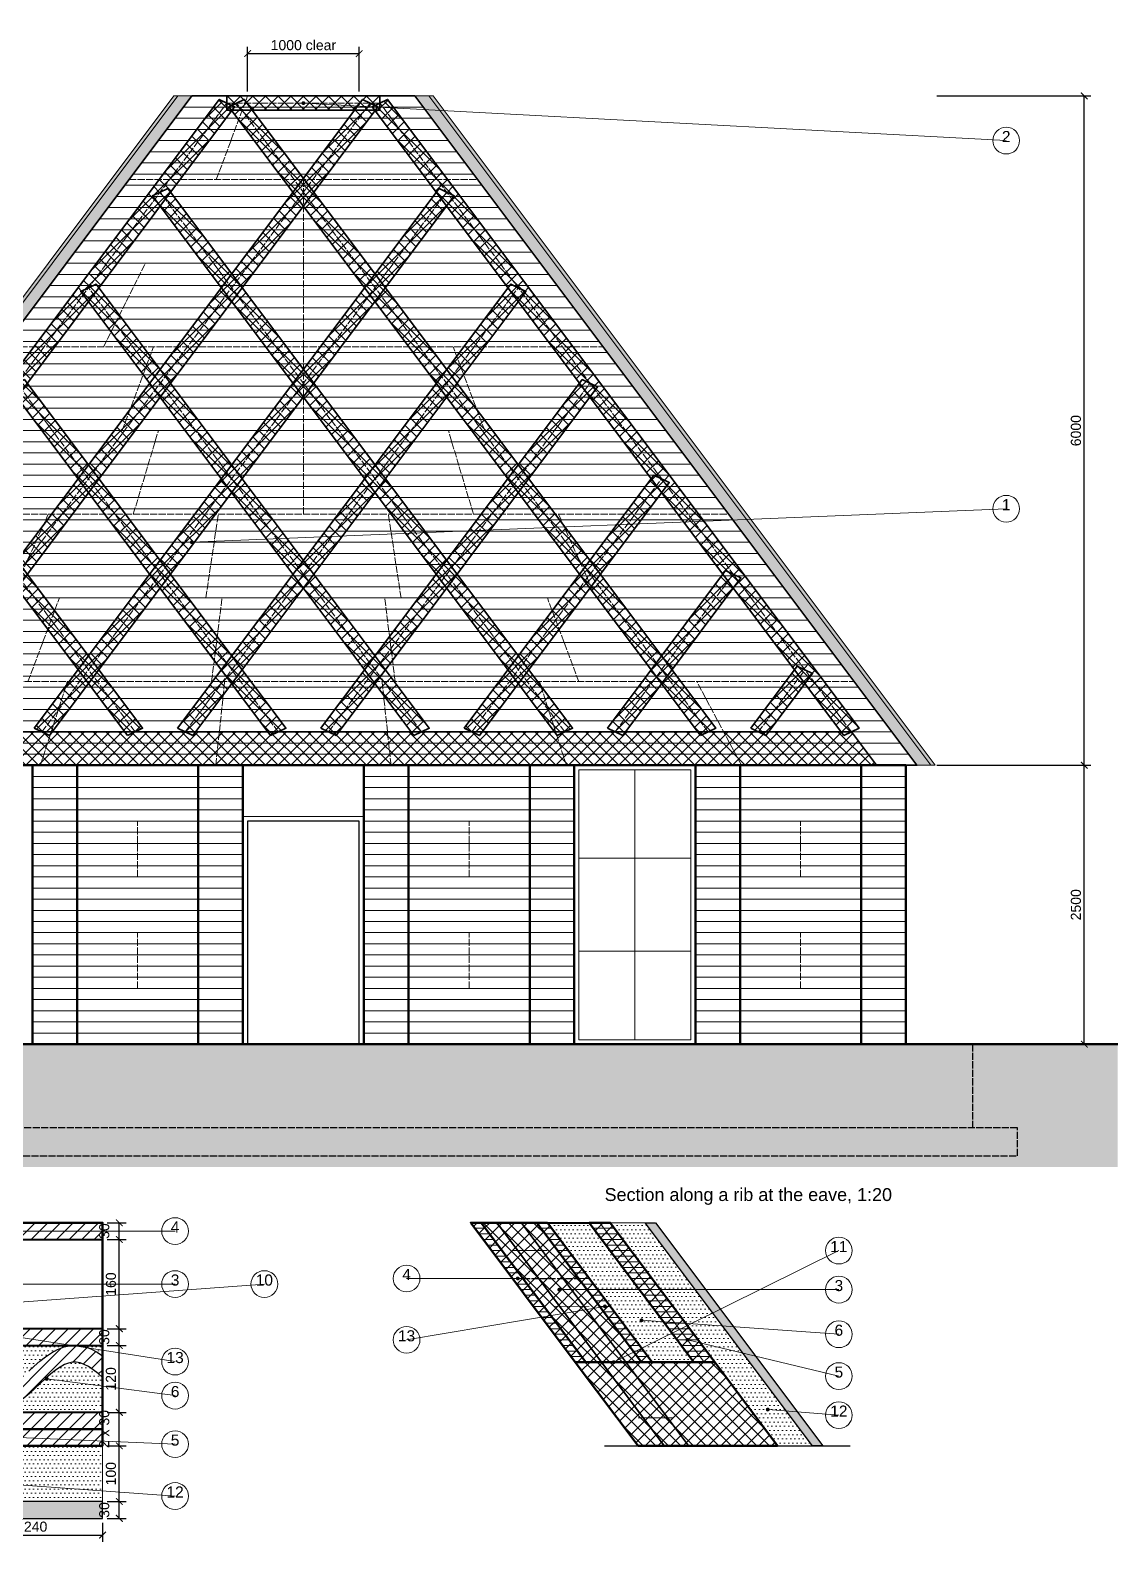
# Model space of a CAD drawing. Header units: millimetres. Extents: x -7362 to 7300, y -6960 to 6589.
# Drawn here: x -2449 to 7300, y -6960 to 6589 of the extents above; entities that cross this region are included whole.
import ezdxf
from ezdxf.enums import TextEntityAlignment as Align

# ---------------------------------------------------------------- set-up
doc = ezdxf.new("R2010")
doc.units = ezdxf.units.MM
doc.linetypes.add('DASHED', pattern=[1.524, 1.27, -0.254])
for name, color, linetype, lineweight in [('ANNOTATION', 4, 'CONTINUOUS', 18), ('BACKGROUND', 9, 'CONTINUOUS', 13), ('CLADDING', 7, 'Continuous', 9), ('DIMS', 3, 'CONTINUOUS', 18), ('HATCH-CAST', 7, 'CONTINUOUS', 9), ('HATCH-EARTH', 8, 'CONTINUOUS', 9), ('HATCH-INSULATION', 7, 'Continuous', 9), ('HATCH-PRINTED', 7, 'CONTINUOUS', 9), ('HIDDEN-AXIS', 8, 'DASHED', 18), ('LINES', 7, 'CONTINUOUS', 25), ('OUTLINE-CUT', 7, 'CONTINUOUS', 50), ('OUTLINE-FINE', 7, 'CONTINUOUS', 25), ('PRINT-LAYERS', 7, 'CONTINUOUS', 9), ('PRINTED-BEAD', 7, 'CONTINUOUS', 25), ('REBAR', 1, 'CONTINUOUS', 0), ('TEXT', 7, 'CONTINUOUS', 18)]:
    doc.layers.add(name, color=color, linetype=linetype, lineweight=lineweight)
doc.styles.get("Standard").update_dxf_attribs({"font": 'arial.ttf'})
doc.dimstyles.new('PYR-1-50', dxfattribs={"dimscale": 50, "dimtxt": 1.8, "dimasz": 1.2, "dimexe": 1.2, "dimexo": 0.8, "dimgap": 0.6, "dimtad": 1, "dimdec": 0, "dimtxsty": 'Standard', "dimblk": 'ARCHTICK', "dimcen": 2.5, "dimclrd": 3, "dimclre": 3, "dimclrt": 7, "dimazin": 3, "dimtfac": 1, "dimtmove": 0, "dimatfit": 3})

# ---------------------------------------------------------------- blocks, each defined once
blk = doc.blocks.new('_ARCHTICK')
at = {"color": 0, "linetype": 'BYBLOCK', "const_width": 0.15}
blk.add_lwpolyline([(-0.5, -0.5), (0.5, 0.5)], dxfattribs=at)

msp = doc.modelspace()

# ---------------------------------------------------------------- hatches: boundary and pattern name
at = {"layer": 'ANNOTATION', "ltscale": 50}
h = msp.add_hatch(color=7, dxfattribs=at)
h.dxf.hatch_style = 1
edge = h.paths.add_edge_path()
edge.add_arc((0, 5936), 17.5, 0, 360)
h = msp.add_hatch(color=7, dxfattribs=at)
h.dxf.hatch_style = 1
edge = h.paths.add_edge_path()
edge.add_arc((-1000, 2000), 17.5, 0, 360)
h = msp.add_hatch(color=7, dxfattribs=at)
h.dxf.hatch_style = 1
edge = h.paths.add_edge_path()
edge.add_arc((1921.9, -4600), 17.5, 0, 360)
h = msp.add_hatch(color=7, dxfattribs=at)
h.dxf.hatch_style = 1
edge = h.paths.add_edge_path()
edge.add_arc((2293.8, -4700), 17.5, 0, 360)
h = msp.add_hatch(color=7, dxfattribs=at)
h.dxf.hatch_style = 1
edge = h.paths.add_edge_path()
edge.add_arc((2703.1, -4850), 17.5, 0, 360)
h = msp.add_hatch(color=7, dxfattribs=at)
h.dxf.hatch_style = 1
edge = h.paths.add_edge_path()
edge.add_arc((3031.2, -4975), 17.5, 0, 360)
h = msp.add_hatch(color=7, dxfattribs=at)
h.dxf.hatch_style = 1
edge = h.paths.add_edge_path()
edge.add_arc((3443.8, -5150), 17.5, 0, 360)
h = msp.add_hatch(color=7, dxfattribs=at)
h.dxf.hatch_style = 1
edge = h.paths.add_edge_path()
edge.add_arc((2781.2, -5350), 17.5, 0, 360)
h = msp.add_hatch(color=7, dxfattribs=at)
h.dxf.hatch_style = 1
edge = h.paths.add_edge_path()
edge.add_arc((-2300, -5500), 17.5, 0, 360)
h = msp.add_hatch(color=7, dxfattribs=at)
h.dxf.hatch_style = 1
edge = h.paths.add_edge_path()
edge.add_arc((4162.5, -5775), 17.5, 0, 360)
at = {"layer": 'CLADDING', "ltscale": 50}
h = msp.add_hatch(color=7, dxfattribs=at)
h.dxf.hatch_style = 1
h.paths.add_polyline_path([(-5625, 0), (-5662.5, 0), (-1162.5, 6000), (-1125, 6000)])
h = msp.add_hatch(color=7, dxfattribs=at)
h.dxf.hatch_style = 1
h.paths.add_polyline_path([(5662.5, 0), (5625, 0), (1125, 6000), (1162.5, 6000)])
h = msp.add_hatch(color=7, dxfattribs=at)
h.dxf.hatch_style = 1
h.paths.add_polyline_path([(4562.5, -6100), (3062.5, -4100), (3156.2, -4100), (4656.2, -6100)])
h = msp.add_hatch(color=7, dxfattribs=at)
h.dxf.hatch_style = 1
h.paths.add_polyline_path([(-5300, -6750), (-5300, -6600), (-1800, -6600), (-1800, -6750)])
at = {"layer": 'HATCH-CAST', "ltscale": 50}
h = msp.add_hatch(dxfattribs=at)
h.set_pattern_fill('ANSI37', scale=25.197)
h.paths.add_polyline_path([(-4912.5, 300), (-4981.1, 332.9), (-754.1, 5968.9), (-685.5, 5936), (-685.5, 5872), (-644.2, 5872), (-642.2, 5869.4), (-1191.1, 5137.5), (-1215.8, 5170.4), (-1353, 5104.6), (-1284.4, 5013.1), (-1833.3, 4281.2), (-1858, 4314.2), (-1995.2, 4248.3), (-1926.6, 4156.9), (-2475.5, 3425), (-2500.2, 3457.9), (-2637.3, 3392.1), (-2568.8, 3300.6), (-3117.6, 2568.8), (-3142.3, 2601.7), (-3279.5, 2535.8), (-3210.9, 2444.4), (-3759.8, 1712.5), (-3784.5, 1745.4), (-3921.7, 1679.6), (-3853.1, 1588.1), (-4402, 856.2), (-4426.7, 889.2), (-4563.9, 823.3), (-4495.3, 731.9), (-4819.2, 300)])
h = msp.add_hatch(dxfattribs=at)
h.set_pattern_fill('ANSI37', scale=25.197)
h.paths.add_polyline_path([(-685.5, 6000), (685.5, 6000), (685.5, 5872), (-685.5, 5872)])
h = msp.add_hatch(dxfattribs=at)
h.set_pattern_fill('ANSI37', scale=25.197)
h.paths.add_polyline_path([(3784.5, 1745.4), (3759.8, 1712.5), (3210.9, 2444.4), (3279.5, 2535.8), (3142.3, 2601.7), (3117.6, 2568.8), (2568.8, 3300.6), (2637.3, 3392.1), (2500.2, 3457.9), (2475.5, 3425), (1926.6, 4156.9), (1995.2, 4248.3), (1858, 4314.2), (1833.3, 4281.2), (1284.4, 5013.1), (1353, 5104.6), (1215.8, 5170.4), (1191.1, 5137.5), (642.2, 5869.4), (644.2, 5872), (685.5, 5872), (685.5, 5936), (754.1, 5968.9), (4981.1, 332.9), (4912.5, 300), (4819.2, 300), (4495.3, 731.9), (4563.9, 823.3), (4426.7, 889.2), (4402, 856.2), (3853.1, 1588.1), (3921.7, 1679.6)])
h = msp.add_hatch(dxfattribs=at)
h.set_pattern_fill('ANSI37', scale=25.197)
h.paths.add_polyline_path([(548.9, 4281.2), (-644.2, 5872), (-457.6, 5872), (642.2, 4405.6)])
h = msp.add_hatch(dxfattribs=at)
h.set_pattern_fill('ANSI37', scale=25.197)
h.paths.add_polyline_path([(0, 5261.9), (457.6, 5872), (644.2, 5872), (93.3, 5137.5)])
h = msp.add_hatch(dxfattribs=at)
h.set_pattern_fill('ANSI37', scale=25.197)
h.paths.add_polyline_path([(-1353, 5104.6), (-1215.8, 5170.4), (642.2, 2693.1), (548.9, 2568.8)])
h = msp.add_hatch(dxfattribs=at)
h.set_pattern_fill('ANSI37', scale=25.197)
h.paths.add_polyline_path([(1353, 5104.6), (93.3, 3425), (0, 3549.4), (1215.8, 5170.4)])
h = msp.add_hatch(dxfattribs=at)
h.set_pattern_fill('ANSI37', scale=25.197)
h.paths.add_polyline_path([(-642.2, 4405.6), (-93.3, 5137.5), (0, 5013.1), (-548.9, 4281.2)])
h = msp.add_hatch(dxfattribs=at)
h.set_pattern_fill('ANSI37', scale=25.197)
h.paths.add_polyline_path([(642.2, 980.6), (548.9, 856.2), (-1995.2, 4248.3), (-1858, 4314.2)])
h = msp.add_hatch(dxfattribs=at)
h.set_pattern_fill('ANSI37', scale=25.197)
h.paths.add_polyline_path([(-1284.4, 3549.4), (-735.5, 4281.2), (-642.2, 4156.9), (-1191.1, 3425)])
h = msp.add_hatch(dxfattribs=at)
h.set_pattern_fill('ANSI37', scale=25.197)
h.paths.add_polyline_path([(0, 1836.9), (1858, 4314.2), (1995.2, 4248.3), (93.3, 1712.5)])
h = msp.add_hatch(dxfattribs=at)
h.set_pattern_fill('ANSI37', scale=25.197)
h.paths.add_polyline_path([(1284.4, 3549.4), (1191.1, 3425), (642.2, 4156.9), (735.5, 4281.2)])
h = msp.add_hatch(dxfattribs=at)
h.set_pattern_fill('ANSI37', scale=25.197)
h.paths.add_polyline_path([(-2637.3, 3392.1), (-2500.2, 3457.9), (-156.4, 332.9), (-225, 300), (-318.3, 300)])
h = msp.add_hatch(dxfattribs=at)
h.set_pattern_fill('ANSI37', scale=25.197)
h.paths.add_polyline_path([(-1926.6, 2693.1), (-1377.7, 3425), (-1284.4, 3300.6), (-1833.3, 2568.8)])
h = msp.add_hatch(dxfattribs=at)
h.set_pattern_fill('ANSI37', scale=25.197)
h.paths.add_polyline_path([(0, 3300.6), (-548.9, 2568.8), (-642.2, 2693.1), (-93.3, 3425)])
h = msp.add_hatch(dxfattribs=at)
h.set_pattern_fill('ANSI37', scale=25.197)
h.paths.add_polyline_path([(318.3, 300), (225, 300), (156.4, 332.9), (2500.2, 3457.9), (2637.3, 3392.1)])
h = msp.add_hatch(dxfattribs=at)
h.set_pattern_fill('ANSI37', scale=25.197)
h.paths.add_polyline_path([(1926.6, 2693.1), (1833.3, 2568.8), (1284.4, 3300.6), (1377.7, 3425)])
h = msp.add_hatch(dxfattribs=at)
h.set_pattern_fill('ANSI37', scale=25.197)
h.paths.add_polyline_path([(-1509.4, 300), (-1602.7, 300), (-3279.5, 2535.8), (-3142.3, 2601.7), (-1440.8, 332.9)])
h = msp.add_hatch(dxfattribs=at)
h.set_pattern_fill('ANSI37', scale=25.197)
h.paths.add_polyline_path([(1440.8, 332.9), (3142.3, 2601.7), (3279.5, 2535.8), (1602.7, 300), (1509.4, 300)])
h = msp.add_hatch(dxfattribs=at)
h.set_pattern_fill('ANSI37', scale=25.197)
h.paths.add_polyline_path([(-2568.8, 1836.9), (-2019.9, 2568.8), (-1926.6, 2444.4), (-2475.5, 1712.5)])
h = msp.add_hatch(dxfattribs=at)
h.set_pattern_fill('ANSI37', scale=25.197)
h.paths.add_polyline_path([(-642.2, 2444.4), (-1191.1, 1712.5), (-1284.4, 1836.9), (-735.5, 2568.8)])
h = msp.add_hatch(dxfattribs=at)
h.set_pattern_fill('ANSI37', scale=25.197)
h.paths.add_polyline_path([(642.2, 2444.4), (735.5, 2568.8), (1284.4, 1836.9), (1191.1, 1712.5)])
h = msp.add_hatch(dxfattribs=at)
h.set_pattern_fill('ANSI37', scale=25.197)
h.paths.add_polyline_path([(2568.8, 1836.9), (2475.5, 1712.5), (1926.6, 2444.4), (2019.9, 2568.8)])
h = msp.add_hatch(dxfattribs=at)
h.set_pattern_fill('ANSI37', scale=25.197)
h.paths.add_polyline_path([(-1284.4, 1588.1), (-1833.3, 856.2), (-1926.6, 980.6), (-1377.7, 1712.5)])
h = msp.add_hatch(dxfattribs=at)
h.set_pattern_fill('ANSI37', scale=25.197)
h.paths.add_polyline_path([(-642.2, 980.6), (-93.3, 1712.5), (0, 1588.1), (-548.9, 856.2)])
h = msp.add_hatch(dxfattribs=at)
h.set_pattern_fill('ANSI37', scale=25.197)
h.paths.add_polyline_path([(1284.4, 1588.1), (1377.7, 1712.5), (1926.6, 980.6), (1833.3, 856.2)])
h = msp.add_hatch(dxfattribs=at)
h.set_pattern_fill('ANSI37', scale=25.197)
h.paths.add_polyline_path([(3210.9, 980.6), (3117.6, 856.2), (2568.8, 1588.1), (2662, 1712.5)])
h = msp.add_hatch(dxfattribs=at)
h.set_pattern_fill('ANSI37', scale=25.197)
h.paths.add_polyline_path([(2887, 300), (2793.8, 300), (2725.2, 332.9), (3784.5, 1745.4), (3921.7, 1679.6)])
h = msp.add_hatch(dxfattribs=at)
h.set_pattern_fill('ANSI37', scale=25.197)
h.paths.add_polyline_path([(-2250.5, 300), (-2343.8, 300), (-2412.3, 332.9), (-2019.9, 856.2), (-1926.6, 731.9)])
h = msp.add_hatch(dxfattribs=at)
h.set_pattern_fill('ANSI37', scale=25.197)
h.paths.add_polyline_path([(-1128, 332.9), (-735.5, 856.2), (-642.2, 731.9), (-966.1, 300), (-1059.4, 300)])
h = msp.add_hatch(dxfattribs=at)
h.set_pattern_fill('ANSI37', scale=25.197)
h.paths.add_polyline_path([(1059.4, 300), (966.1, 300), (642.2, 731.9), (735.5, 856.2), (1128, 332.9)])
h = msp.add_hatch(dxfattribs=at)
h.set_pattern_fill('ANSI37', scale=25.197)
h.paths.add_polyline_path([(1926.6, 731.9), (2019.9, 856.2), (2412.3, 332.9), (2343.8, 300), (2250.5, 300)])
h = msp.add_hatch(dxfattribs=at)
h.set_pattern_fill('ANSI37', scale=25.197)
h.paths.add_polyline_path([(3628.1, 300), (3534.8, 300), (3210.9, 731.9), (3304.2, 856.2), (3696.7, 332.9)])
h = msp.add_hatch(dxfattribs=at)
h.set_pattern_fill('ANSI37', scale=25.197)
h.paths.add_polyline_path([(4009.5, 332.9), (4426.7, 889.2), (4563.9, 823.3), (4171.4, 300), (4078.1, 300)])
h = msp.add_hatch(dxfattribs=at)
h.set_pattern_fill('ANSI37', scale=25.197)
h.paths.add_polyline_path([(4912.5, 300), (5137.5, 0), (-5137.5, 0), (-4912.5, 300)])
h = msp.add_hatch(dxfattribs=at)
h.set_pattern_fill('ANSI37', scale=25.197)
h.paths.add_polyline_path([(1593.8, -4100), (2093.8, -4100), (3031.2, -5350), (2531.2, -5350)])
h = msp.add_hatch(dxfattribs=at)
h.set_pattern_fill('ANSI37', scale=25.197)
h.paths.add_polyline_path([(2531.2, -5350), (3031.2, -5350), (3687.5, -5350), (4250, -6100), (3000, -6100), (2437.5, -5350)])
at = {"layer": 'HATCH-EARTH', "ltscale": 50}
h = msp.add_hatch(dxfattribs=at)
h.set_pattern_fill('EARTH', scale=37.795)
h.paths.add_polyline_path([(-5000, -2500), (-3914.3, -2500), (-3514.3, -2500), (-2428.6, -2500), (-2028.6, -2500), (-942.9, -2500), (-542.9, -2500), (-500, -2500), (500, -2500), (542.9, -2500), (942.9, -2500), (2028.6, -2500), (2428.6, -2500), (3514.3, -2500), (3914.3, -2500), (5000, -2500), (5400, -2500), (7300, -2500), (7300, -3600), (-7300, -3600), (-7300, -2500), (-5400, -2500)])
at = {"layer": 'HATCH-INSULATION', "ltscale": 50}
h = msp.add_hatch(dxfattribs=at)
h.set_pattern_fill('DOTS', scale=23.622)
h.paths.add_polyline_path([(-5500, 0), (-5625, 0), (-1125, 6000), (-1000, 6000)])
h = msp.add_hatch(dxfattribs=at)
h.set_pattern_fill('DOTS', scale=23.622)
h.paths.add_polyline_path([(5625, 0), (5500, 0), (1000, 6000), (1125, 6000)])
h = msp.add_hatch(dxfattribs=at)
h.set_pattern_fill('DOTS', scale=23.622)
h.paths.add_polyline_path([(3500, -5350), (3125, -5350), (2187.5, -4100), (2562.5, -4100)])
h = msp.add_hatch(dxfattribs=at)
h.set_pattern_fill('DOTS', scale=23.622)
h.paths.add_polyline_path([(4250, -6100), (2750, -4100), (3062.5, -4100), (4562.5, -6100)])
h = msp.add_hatch(dxfattribs=at)
h.set_pattern_fill('DOTS', scale=23.622)
h.paths.add_polyline_path([(-2554.7, -5517.8), (-2599.5, -5556.1), (-2642.8, -5588.9), (-2684, -5615), (-2722.7, -5633.7), (-2758.8, -5645), (-2792.9, -5649.5), (-2826.7, -5647.7), (-2861.8, -5639.3), (-2899.4, -5623.8), (-2939.6, -5600.7), (-2982, -5570.6), (-3026.3, -5534.5), (-3071.9, -5493.7), (-3118.7, -5450), (-3166.7, -5405), (-3215.8, -5360.6), (-3266.2, -5318.4), (-3318.3, -5280.1), (-3372.6, -5247.3), (-3429.5, -5221.8), (-3488.9, -5205.4), (-3546.5, -5200), (-1800, -5200), (-1800, -5293.1), (-1849.5, -5260.4), (-1905.2, -5231.6), (-1963.6, -5211.1), (-2024.2, -5200.7), (-2085.5, -5201.6), (-2145.8, -5213.7), (-2203.8, -5235.6), (-2259.1, -5265.6), (-2312.1, -5301.7), (-2363.2, -5342.4), (-2412.8, -5386.1), (-2461.2, -5431.1), (-2508.5, -5475.5)])
h = msp.add_hatch(dxfattribs=at)
h.set_pattern_fill('DOTS', scale=23.622)
h.paths.add_polyline_path([(-2104.2, -5358.3), (-2069.5, -5351.4), (-2035.8, -5350.9), (-2001.4, -5356.8), (-1964.8, -5369.6), (-1925.5, -5389.9), (-1883.8, -5417.5), (-1840.2, -5451.6), (-1800, -5486.5), (-1800, -5800), (-2786.5, -5800), (-2726.2, -5792), (-2667.3, -5773.5), (-2611, -5746.3), (-2557.2, -5712.2), (-2505.5, -5673), (-2455.3, -5630.2), (-2406.5, -5585.5), (-2358.8, -5540.7), (-2312.2, -5497.4), (-2266.8, -5457.5), (-2222.9, -5422.5), (-2180.9, -5393.8), (-2141.2, -5372.3)])
h = msp.add_hatch(dxfattribs=at)
h.set_pattern_fill('DOTS', scale=23.622)
h.paths.add_polyline_path([(-5300, -6600), (-5300, -6100), (-1800, -6100), (-1800, -6600)])
at = {"layer": 'HATCH-PRINTED', "ltscale": 50}
h = msp.add_hatch(dxfattribs=at)
h.set_pattern_fill('ANSI31', scale=25.197)
h.paths.add_polyline_path([(-1800, -4100), (-1800, -4250), (-3000, -4250), (-3150, -4250), (-3950, -4250), (-4100, -4250), (-5300, -4250), (-5300, -4100)])
h = msp.add_hatch(dxfattribs=at)
h.set_pattern_fill('ANSI31', scale=25.197)
h.paths.add_polyline_path([(1593.8, -4100), (2531.2, -5350), (2437.5, -5350), (1500, -4100)])
h = msp.add_hatch(dxfattribs=at)
h.set_pattern_fill('ANSI31', scale=25.197)
h.paths.add_polyline_path([(2093.8, -4100), (2187.5, -4100), (3125, -5350), (3031.2, -5350)])
h = msp.add_hatch(dxfattribs=at)
h.set_pattern_fill('ANSI31', scale=25.197)
h.paths.add_polyline_path([(3500, -5350), (2562.5, -4100), (2750, -4100), (3687.5, -5350)])
h = msp.add_hatch(dxfattribs=at)
h.set_pattern_fill('ANSI31', scale=25.197)
h.paths.add_polyline_path([(-3150, -5050), (-3000, -5050), (-1800, -5050), (-1800, -5200), (-5300, -5200), (-5300, -5050), (-4100, -5050), (-3950, -5050)])
h = msp.add_hatch(dxfattribs=at)
h.set_pattern_fill('ANSI31', scale=25.197)
h.paths.add_polyline_path([(-4457.2, -5588.9), (-4416, -5615), (-4377.3, -5633.7), (-4341.2, -5645), (-4307.1, -5649.5), (-4273.3, -5647.7), (-4238.2, -5639.3), (-4200.6, -5623.8), (-4160.4, -5600.7), (-4118, -5570.6), (-4073.7, -5534.5), (-4028.1, -5493.7), (-3981.3, -5450), (-3933.3, -5405), (-3884.2, -5360.6), (-3833.8, -5318.4), (-3781.7, -5280.1), (-3727.4, -5247.3), (-3670.5, -5221.8), (-3611.1, -5205.4), (-3553.5, -5200), (-3546.5, -5200), (-3488.9, -5205.4), (-3429.5, -5221.8), (-3372.6, -5247.3), (-3318.3, -5280.1), (-3266.2, -5318.4), (-3215.8, -5360.6), (-3166.7, -5405), (-3118.7, -5450), (-3071.9, -5493.7), (-3026.3, -5534.5), (-2982, -5570.6), (-2939.6, -5600.7), (-2899.4, -5623.8), (-2861.8, -5639.3), (-2826.7, -5647.7), (-2792.9, -5649.5), (-2758.8, -5645), (-2722.7, -5633.7), (-2684, -5615), (-2642.8, -5588.9), (-2599.5, -5556.1), (-2554.7, -5517.8), (-2508.5, -5475.5), (-2461.2, -5431.1), (-2412.8, -5386.1), (-2363.2, -5342.4), (-2312.1, -5301.7), (-2259.1, -5265.6), (-2203.8, -5235.6), (-2145.8, -5213.7), (-2085.5, -5201.6), (-2024.2, -5200.7), (-1963.6, -5211.1), (-1905.2, -5231.6), (-1849.5, -5260.4), (-1800, -5293.1), (-1800, -5486.5), (-1840.2, -5451.6), (-1883.8, -5417.5), (-1925.5, -5389.9), (-1964.8, -5369.6), (-2001.4, -5356.8), (-2035.8, -5350.9), (-2069.5, -5351.4), (-2104.2, -5358.3), (-2141.2, -5372.3), (-2180.9, -5393.8), (-2222.9, -5422.5), (-2266.8, -5457.5), (-2312.2, -5497.4), (-2358.8, -5540.7), (-2406.5, -5585.5), (-2455.3, -5630.2), (-2505.5, -5673), (-2557.2, -5712.2), (-2611, -5746.3), (-2667.3, -5773.5), (-2726.2, -5792), (-2786.5, -5800), (-2788.4, -5800), (-2848.3, -5796.8), (-2908.2, -5782.5), (-2965.6, -5758.7), (-3020.4, -5727.3), (-3073, -5690), (-3123.7, -5648.5), (-3173.1, -5604.5), (-3221.3, -5559.5), (-3268.3, -5515.3), (-3314.2, -5473.8), (-3358.8, -5436.5), (-3401.7, -5405), (-3442.4, -5380.5), (-3480.5, -5363.3), (-3516.1, -5353.5), (-3550, -5350.3), (-3583.9, -5353.5), (-3619.5, -5363.3), (-3657.6, -5380.5), (-3698.3, -5405), (-3741.2, -5436.5), (-3785.8, -5473.8), (-3831.7, -5515.3), (-3878.7, -5559.5), (-3926.9, -5604.5), (-3976.3, -5648.5), (-4027, -5690), (-4079.6, -5727.3), (-4134.4, -5758.7), (-4191.8, -5782.5), (-4251.7, -5796.8), (-4311.6, -5800), (-4313.5, -5800), (-4373.8, -5792), (-4432.7, -5773.5), (-4489, -5746.3), (-4542.8, -5712.2), (-4594.5, -5673), (-4644.7, -5630.2), (-4693.5, -5585.5), (-4741.2, -5540.7), (-4787.8, -5497.4), (-4833.2, -5457.5), (-4877.1, -5422.5), (-4919.1, -5393.8), (-4958.8, -5372.3), (-4995.8, -5358.3), (-5030.5, -5351.4), (-5064.2, -5350.9), (-5098.6, -5356.8), (-5135.2, -5369.6), (-5174.5, -5389.9), (-5216.2, -5417.5), (-5259.8, -5451.6), (-5300, -5486.5), (-5300, -5293.1), (-5250.5, -5260.4), (-5194.8, -5231.6), (-5136.4, -5211.1), (-5075.8, -5200.7), (-5014.5, -5201.6), (-4954.2, -5213.7), (-4896.2, -5235.6), (-4840.9, -5265.6), (-4787.9, -5301.7), (-4736.8, -5342.4), (-4687.2, -5386.1), (-4638.8, -5431.1), (-4591.5, -5475.5), (-4545.3, -5517.8), (-4500.5, -5556.1)])
h = msp.add_hatch(dxfattribs=at)
h.set_pattern_fill('ANSI31', scale=25.197)
h.paths.add_polyline_path([(-5300, -5800), (-1800, -5800), (-1800, -5950), (-5300, -5950)])
h = msp.add_hatch(dxfattribs=at)
h.set_pattern_fill('ANSI31', scale=25.197)
h.paths.add_polyline_path([(-5300, -6100), (-5300, -5950), (-1800, -5950), (-1800, -6100)])

# ---------------------------------------------------------------- linework, layer by layer
at = {"layer": 'ANNOTATION', "lineweight": 20, "ltscale": 50}
for points in [[(6300, 5600), (0, 5936)], [(6300, 2300), (-1000, 2000)], [(-1150, -4175), (-2550, -4175)], [(4800, -4350), (2781.2, -5350)], [(925, -4600), (1921.9, -4600)], [(-1150, -4650), (-3500, -4650)], [(-350, -4650), (-3075, -4850)], [(4800, -4700), (2293.8, -4700)], [(925, -5150), (2703.1, -4850)], [(4800, -5100), (3031.2, -4975)], [(-1150, -5345), (-2550, -5125)], [(4800, -5475), (3443.8, -5150)], [(-1150, -5650), (-2300, -5500)], [(4800, -5825), (4162.5, -5775)], [(-1150, -6085), (-2550, -6025)], [(-1150, -6550), (-2550, -6450)]]:
    msp.add_lwpolyline(points, dxfattribs=at)
at = {"layer": 'ANNOTATION', "lineweight": 18, "ltscale": 50}
for centre in [(6300, 5600), (6300, 2300), (-1150, -4175), (4800, -4350), (-1150, -4650), (-350, -4650), (925, -4600), (4800, -4700), (4800, -5100), (925, -5150), (-1150, -5345), (4800, -5475), (-1150, -5650), (4800, -5825), (-1150, -6085), (-1150, -6550)]:
    msp.add_circle(centre, 120, dxfattribs=at)
at = {"layer": 'BACKGROUND', "lineweight": 20, "ltscale": 50}
msp.add_lwpolyline([(2971.4, -2460), (2971.4, -40)], dxfattribs=at)
at = {"layer": 'BACKGROUND', "lineweight": 15, "ltscale": 50}
for points in [[(2468.6, -833.3), (3474.3, -833.3)], [(2468.6, -1666.7), (3474.3, -1666.7)]]:
    msp.add_lwpolyline(points, dxfattribs=at)
at = {"layer": 'HIDDEN-AXIS', "linetype": 'DASHED', "lineweight": 9, "ltscale": 50}
for points in [[(-781.2, 5250), (-500, 6000)], [(-1562.5, 5250), (1562.5, 5250)], [(0, 4500), (0, 5250)], [(-2125, 4500), (2125, 4500)], [(-1791.7, 3750), (-1416.7, 4500)], [(0, 3750), (0, 4500)], [(-2687.5, 3750), (2687.5, 3750)], [(-1625, 3000), (-1343.8, 3750)], [(0, 3000), (0, 3750)], [(1625, 3000), (1343.8, 3750)], [(-3250, 3000), (3250, 3000)], [(-1525, 2250), (-1300, 3000)], [(0, 2250), (0, 3000)], [(1525, 2250), (1300, 3000)], [(-3812.5, 2250), (3812.5, 2250)], [(-2625, 1500), (-2287.5, 2250)], [(-875, 1500), (-762.5, 2250)], [(875, 1500), (762.5, 2250)], [(2625, 1500), (2287.5, 2250)], [(-4375, 1500), (4375, 1500)], [(-2468.8, 750), (-2187.5, 1500)], [(-822.9, 750), (-729.2, 1500)], [(822.9, 750), (729.2, 1500)], [(2468.8, 750), (2187.5, 1500)], [(-4937.5, 750), (4937.5, 750)], [(-2357.1, 0), (-2116.1, 750)], [(-785.7, 0), (-705.4, 750)], [(785.7, 0), (705.4, 750)], [(2357.1, 0), (2116.1, 750)], [(3928.6, 0), (3526.8, 750)], [(-2028.6, -500), (-942.9, -500)], [(-1485.7, -1000), (-1485.7, -500)], [(942.9, -500), (2028.6, -500)], [(1485.7, -1000), (1485.7, -500)], [(3914.3, -500), (5000, -500)], [(4457.1, -1000), (4457.1, -500)], [(-2028.6, -1000), (-942.9, -1000)], [(942.9, -1000), (2028.6, -1000)], [(3914.3, -1000), (5000, -1000)], [(-2028.6, -1500), (-942.9, -1500)], [(-1485.7, -2000), (-1485.7, -1500)], [(942.9, -1500), (2028.6, -1500)], [(1485.7, -2000), (1485.7, -1500)], [(3914.3, -1500), (5000, -1500)], [(4457.1, -2000), (4457.1, -1500)], [(-2028.6, -2000), (-942.9, -2000)], [(942.9, -2000), (2028.6, -2000)], [(3914.3, -2000), (5000, -2000)]]:
    msp.add_lwpolyline(points, dxfattribs=at)
at = {"layer": 'HIDDEN-AXIS', "linetype": 'DASHED', "lineweight": 25, "ltscale": 50}
for points in [[(6000, -3250), (6000, -2500)], [(-6400, -3500), (6400, -3500), (6400, -3250), (-6400, -3250), (-6400, -3500)]]:
    msp.add_lwpolyline(points, dxfattribs=at)
at = {"layer": 'HIDDEN-AXIS', "linetype": 'DASHED', "lineweight": 30, "ltscale": 50}
msp.add_lwpolyline([(1968.8, -4600), (2468.8, -4600)], dxfattribs=at)
at = {"layer": 'LINES', "lineweight": 50, "ltscale": 50}
msp.add_lwpolyline([(-7300, -2500), (7300, -2500)], dxfattribs=at)
at = {"layer": 'LINES', "lineweight": 15, "ltscale": 50}
msp.add_lwpolyline([(3593.8, -5350), (2656.2, -4100)], dxfattribs=at)
at = {"layer": 'LINES', "lineweight": 30, "ltscale": 50}
msp.add_lwpolyline([(2700, -6100), (4900, -6100)], dxfattribs=at)
at = {"layer": 'OUTLINE-CUT', "lineweight": 50, "ltscale": 50}
for points in [[(-5400, -2500), (5400, -2500), (5400, 0), (-5400, 0)], [(-2428.6, -2500), (-2028.6, -2500), (-2028.6, 0), (-2428.6, 0)], [(-942.9, -2500), (-542.9, -2500), (-542.9, 0), (-942.9, 0)], [(542.9, -2500), (942.9, -2500), (942.9, 0), (542.9, 0)], [(2028.6, -2500), (2428.6, -2500), (2428.6, 0), (2028.6, 0)], [(3514.3, -2500), (3914.3, -2500), (3914.3, 0), (3514.3, 0)], [(5000, -2500), (5400, -2500), (5400, 0), (5000, 0)], [(-5300, -6100), (-1800, -6100), (-1800, -4100), (-5300, -4100)], [(2437.5, -5350), (1500, -4100), (1593.8, -4100), (2531.2, -5350)], [(2531.2, -5350), (1593.8, -4100), (2093.8, -4100), (3031.2, -5350)], [(3031.2, -5350), (2093.8, -4100), (2187.5, -4100), (3125, -5350)], [(3500, -5350), (2562.5, -4100), (2750, -4100), (3687.5, -5350)], [(3000, -6100), (2437.5, -5350), (3687.5, -5350), (4250, -6100)]]:
    msp.add_lwpolyline(points, close=True, dxfattribs=at)
at = {"layer": 'OUTLINE-CUT', "lineweight": 40, "ltscale": 50}
for points in [[(-5300, -4250), (-1800, -4250), (-1800, -4100), (-5300, -4100)], [(3125, -5350), (2187.5, -4100), (2562.5, -4100), (3500, -5350)], [(-5300, -5200), (-1800, -5200), (-1800, -5050), (-5300, -5050)], [(-5300, -5950), (-1800, -5950), (-1800, -5800), (-5300, -5800)], [(-5300, -6100), (-1800, -6100), (-1800, -5950), (-5300, -5950)]]:
    msp.add_lwpolyline(points, close=True, dxfattribs=at)
at = {"layer": 'OUTLINE-FINE', "lineweight": 20, "ltscale": 50}
for points in [[(-5625, 0), (-1125, 6000), (-1162.5, 6000), (-5662.5, 0)], [(5625, 0), (1125, 6000), (1162.5, 6000), (5662.5, 0)]]:
    msp.add_lwpolyline(points, close=True, dxfattribs=at)
at = {"layer": 'OUTLINE-FINE', "lineweight": 9, "ltscale": 50}
for points in [[(-5500, 0), (-1000, 6000), (-1125, 6000), (-5625, 0)], [(5500, 0), (1000, 6000), (1125, 6000), (5625, 0)], [(4250, -6100), (2750, -4100), (3062.5, -4100), (4562.5, -6100)], [(-5300, -6600), (-1800, -6600), (-1800, -6100), (-5300, -6100)]]:
    msp.add_lwpolyline(points, close=True, dxfattribs=at)
at = {"layer": 'OUTLINE-FINE', "lineweight": 35, "ltscale": 50}
for points in [[(-5500, 0), (5500, 0), (1000, 6000), (-1000, 6000)], [(-4981.1, 332.9), (-754.1, 5968.9), (-616.9, 5903.1), (-4843.9, 267.1)], [(-3696.7, 332.9), (530.3, 5968.9), (667.5, 5903.1), (-3559.5, 267.1)], [(-685.5, 5872), (685.5, 5872), (685.5, 6000), (-685.5, 6000)], [(3559.5, 267.1), (-667.5, 5903.1), (-530.3, 5968.9), (3696.7, 332.9)], [(4843.9, 267.1), (616.9, 5903.1), (754.1, 5968.9), (4981.1, 332.9)], [(-2412.3, 332.9), (1215.8, 5170.4), (1353, 5104.6), (-2275.2, 267.1)], [(2275.2, 267.1), (-1353, 5104.6), (-1215.8, 5170.4), (2412.3, 332.9)], [(990.8, 267.1), (-1995.2, 4248.3), (-1858, 4314.2), (1128, 332.9)], [(-1128, 332.9), (1858, 4314.2), (1995.2, 4248.3), (-990.8, 267.1)], [(-293.6, 267.1), (-2637.3, 3392.1), (-2500.2, 3457.9), (-156.4, 332.9)], [(156.4, 332.9), (2500.2, 3457.9), (2637.3, 3392.1), (293.6, 267.1)], [(-1578, 267.1), (-3279.5, 2535.8), (-3142.3, 2601.7), (-1440.8, 332.9)], [(1440.8, 332.9), (3142.3, 2601.7), (3279.5, 2535.8), (1578, 267.1)], [(2725.2, 332.9), (3784.5, 1745.4), (3921.7, 1679.6), (2862.3, 267.1)], [(4009.5, 332.9), (4426.7, 889.2), (4563.9, 823.3), (4146.7, 267.1)], [(-5137.5, 0), (5137.5, 0), (4912.5, 300), (-4912.5, 300)], [(-3514.3, -2500), (-2428.6, -2500), (-2428.6, 0), (-3514.3, 0)], [(2428.6, -2500), (3514.3, -2500), (3514.3, 0), (2428.6, 0)]]:
    msp.add_lwpolyline(points, close=True, dxfattribs=at)
at = {"layer": 'OUTLINE-FINE', "lineweight": 15, "ltscale": 50}
for points in [[(2468.6, -2460), (3474.3, -2460), (3474.3, -40), (2468.6, -40)], [(-540, -2500), (540, -2500), (540, -460), (-540, -460)]]:
    msp.add_lwpolyline(points, close=True, dxfattribs=at)
at = {"layer": 'OUTLINE-FINE', "lineweight": 30, "ltscale": 50}
for points in [[(-500, -2500), (500, -2500), (500, -500), (-500, -500)], [(4562.5, -6100), (3062.5, -4100), (3156.2, -4100), (4656.2, -6100)], [(-5300, -6750), (-1800, -6750), (-1800, -6600), (-5300, -6600)]]:
    msp.add_lwpolyline(points, close=True, dxfattribs=at)
at = {"layer": 'PRINT-LAYERS', "lineweight": 5, "ltscale": 50}
for points in [[(-1075, 5900), (1075, 5900)], [(-1225, 5700), (1225, 5700)], [(-1150, 5800), (1150, 5800)], [(-1300, 5600), (1300, 5600)], [(-1375, 5500), (1375, 5500)], [(-1525, 5300), (1525, 5300)], [(-1450, 5400), (1450, 5400)], [(-1600, 5200), (1600, 5200)], [(-1675, 5100), (1675, 5100)], [(-1825, 4900), (1825, 4900)], [(-1750, 5000), (1750, 5000)], [(-1900, 4800), (1900, 4800)], [(-1975, 4700), (1975, 4700)], [(-2125, 4500), (2125, 4500)], [(-2050, 4600), (2050, 4600)], [(-2200, 4400), (2200, 4400)], [(-2275, 4300), (2275, 4300)], [(-2425, 4100), (2425, 4100)], [(-2350, 4200), (2350, 4200)], [(-2500, 4000), (2500, 4000)], [(-2650, 3800), (2650, 3800)], [(-2575, 3900), (2575, 3900)], [(-2725, 3700), (2725, 3700)], [(-2800, 3600), (2800, 3600)], [(-2950, 3400), (2950, 3400)], [(-2875, 3500), (2875, 3500)], [(-3025, 3300), (3025, 3300)], [(-3100, 3200), (3100, 3200)], [(-3250, 3000), (3250, 3000)], [(-3175, 3100), (3175, 3100)], [(-3325, 2900), (3325, 2900)], [(-3400, 2800), (3400, 2800)], [(-3550, 2600), (3550, 2600)], [(-3475, 2700), (3475, 2700)], [(-3625, 2500), (3625, 2500)], [(-3700, 2400), (3700, 2400)], [(-3850, 2200), (3850, 2200)], [(-3775, 2300), (3775, 2300)], [(-3925, 2100), (3925, 2100)], [(-4075, 1900), (4075, 1900)], [(-4000, 2000), (4000, 2000)], [(-4150, 1800), (4150, 1800)], [(-4225, 1700), (4225, 1700)], [(-4375, 1500), (4375, 1500)], [(-4300, 1600), (4300, 1600)], [(-4450, 1400), (4450, 1400)], [(-4525, 1300), (4525, 1300)], [(-4675, 1100), (4675, 1100)], [(-4600, 1200), (4600, 1200)], [(-4750, 1000), (4750, 1000)], [(-4825, 900), (4825, 900)], [(-4975, 700), (4975, 700)], [(-4900, 800), (4900, 800)], [(-5050, 600), (5050, 600)], [(-5125, 500), (5125, 500)], [(-5275, 300), (5275, 300)], [(-5200, 400), (5200, 400)], [(-5350, 200), (5350, 200)], [(-5425, 100), (5425, 100)], [(-2428.6, -100), (-2028.6, -100)], [(-2028.6, -100), (-942.9, -100)], [(-942.9, -100), (-542.9, -100)], [(542.9, -100), (942.9, -100)], [(942.9, -100), (2028.6, -100)], [(2028.6, -100), (2428.6, -100)], [(3514.3, -100), (3914.3, -100)], [(3914.3, -100), (5000, -100)], [(5000, -100), (5400, -100)], [(-2428.6, -200), (-2028.6, -200)], [(-2028.6, -200), (-942.9, -200)], [(-942.9, -200), (-542.9, -200)], [(542.9, -200), (942.9, -200)], [(942.9, -200), (2028.6, -200)], [(2028.6, -200), (2428.6, -200)], [(3514.3, -200), (3914.3, -200)], [(3914.3, -200), (5000, -200)], [(5000, -200), (5400, -200)], [(-2428.6, -300), (-2028.6, -300)], [(-2428.6, -400), (-2028.6, -400)], [(-2028.6, -300), (-942.9, -300)], [(-2028.6, -400), (-942.9, -400)], [(-942.9, -300), (-542.9, -300)], [(-942.9, -400), (-542.9, -400)], [(542.9, -300), (942.9, -300)], [(542.9, -400), (942.9, -400)], [(942.9, -300), (2028.6, -300)], [(942.9, -400), (2028.6, -400)], [(2028.6, -300), (2428.6, -300)], [(2028.6, -400), (2428.6, -400)], [(3514.3, -300), (3914.3, -300)], [(3514.3, -400), (3914.3, -400)], [(3914.3, -300), (5000, -300)], [(3914.3, -400), (5000, -400)], [(5000, -300), (5400, -300)], [(5000, -400), (5400, -400)], [(-2428.6, -500), (-2028.6, -500)], [(-2028.6, -500), (-942.9, -500)], [(-942.9, -500), (-542.9, -500)], [(542.9, -500), (942.9, -500)], [(942.9, -500), (2028.6, -500)], [(2028.6, -500), (2428.6, -500)], [(3514.3, -500), (3914.3, -500)], [(3914.3, -500), (5000, -500)], [(5000, -500), (5400, -500)], [(-2428.6, -600), (-2028.6, -600)], [(-2028.6, -600), (-942.9, -600)], [(-942.9, -600), (-542.9, -600)], [(542.9, -600), (942.9, -600)], [(942.9, -600), (2028.6, -600)], [(2028.6, -600), (2428.6, -600)], [(3514.3, -600), (3914.3, -600)], [(3914.3, -600), (5000, -600)], [(5000, -600), (5400, -600)], [(-2428.6, -700), (-2028.6, -700)], [(-2428.6, -800), (-2028.6, -800)], [(-2028.6, -700), (-942.9, -700)], [(-2028.6, -800), (-942.9, -800)], [(-942.9, -700), (-542.9, -700)], [(-942.9, -800), (-542.9, -800)], [(542.9, -700), (942.9, -700)], [(542.9, -800), (942.9, -800)], [(942.9, -700), (2028.6, -700)], [(942.9, -800), (2028.6, -800)], [(2028.6, -700), (2428.6, -700)], [(2028.6, -800), (2428.6, -800)], [(3514.3, -700), (3914.3, -700)], [(3514.3, -800), (3914.3, -800)], [(3914.3, -700), (5000, -700)], [(3914.3, -800), (5000, -800)], [(5000, -700), (5400, -700)], [(5000, -800), (5400, -800)], [(-2428.6, -900), (-2028.6, -900)], [(-2028.6, -900), (-942.9, -900)], [(-942.9, -900), (-542.9, -900)], [(542.9, -900), (942.9, -900)], [(942.9, -900), (2028.6, -900)], [(2028.6, -900), (2428.6, -900)], [(3514.3, -900), (3914.3, -900)], [(3914.3, -900), (5000, -900)], [(5000, -900), (5400, -900)], [(-2428.6, -1000), (-2028.6, -1000)], [(-2028.6, -1000), (-942.9, -1000)], [(-942.9, -1000), (-542.9, -1000)], [(542.9, -1000), (942.9, -1000)], [(942.9, -1000), (2028.6, -1000)], [(2028.6, -1000), (2428.6, -1000)], [(3514.3, -1000), (3914.3, -1000)], [(3914.3, -1000), (5000, -1000)], [(5000, -1000), (5400, -1000)], [(-2428.6, -1100), (-2028.6, -1100)], [(-2428.6, -1200), (-2028.6, -1200)], [(-2028.6, -1100), (-942.9, -1100)], [(-2028.6, -1200), (-942.9, -1200)], [(-942.9, -1100), (-542.9, -1100)], [(-942.9, -1200), (-542.9, -1200)], [(542.9, -1100), (942.9, -1100)], [(542.9, -1200), (942.9, -1200)], [(942.9, -1100), (2028.6, -1100)], [(942.9, -1200), (2028.6, -1200)], [(2028.6, -1100), (2428.6, -1100)], [(2028.6, -1200), (2428.6, -1200)], [(3514.3, -1100), (3914.3, -1100)], [(3514.3, -1200), (3914.3, -1200)], [(3914.3, -1100), (5000, -1100)], [(3914.3, -1200), (5000, -1200)], [(5000, -1100), (5400, -1100)], [(5000, -1200), (5400, -1200)], [(-2428.6, -1300), (-2028.6, -1300)], [(-2028.6, -1300), (-942.9, -1300)], [(-942.9, -1300), (-542.9, -1300)], [(542.9, -1300), (942.9, -1300)], [(942.9, -1300), (2028.6, -1300)], [(2028.6, -1300), (2428.6, -1300)], [(3514.3, -1300), (3914.3, -1300)], [(3914.3, -1300), (5000, -1300)], [(5000, -1300), (5400, -1300)], [(-2428.6, -1400), (-2028.6, -1400)], [(-2028.6, -1400), (-942.9, -1400)], [(-942.9, -1400), (-542.9, -1400)], [(542.9, -1400), (942.9, -1400)], [(942.9, -1400), (2028.6, -1400)], [(2028.6, -1400), (2428.6, -1400)], [(3514.3, -1400), (3914.3, -1400)], [(3914.3, -1400), (5000, -1400)], [(5000, -1400), (5400, -1400)], [(-2428.6, -1500), (-2028.6, -1500)], [(-2428.6, -1600), (-2028.6, -1600)], [(-2028.6, -1500), (-942.9, -1500)], [(-2028.6, -1600), (-942.9, -1600)], [(-942.9, -1500), (-542.9, -1500)], [(-942.9, -1600), (-542.9, -1600)], [(542.9, -1500), (942.9, -1500)], [(542.9, -1600), (942.9, -1600)], [(942.9, -1500), (2028.6, -1500)], [(942.9, -1600), (2028.6, -1600)], [(2028.6, -1500), (2428.6, -1500)], [(2028.6, -1600), (2428.6, -1600)], [(3514.3, -1500), (3914.3, -1500)], [(3514.3, -1600), (3914.3, -1600)], [(3914.3, -1500), (5000, -1500)], [(3914.3, -1600), (5000, -1600)], [(5000, -1500), (5400, -1500)], [(5000, -1600), (5400, -1600)], [(-2428.6, -1700), (-2028.6, -1700)], [(-2028.6, -1700), (-942.9, -1700)], [(-942.9, -1700), (-542.9, -1700)], [(542.9, -1700), (942.9, -1700)], [(942.9, -1700), (2028.6, -1700)], [(2028.6, -1700), (2428.6, -1700)], [(3514.3, -1700), (3914.3, -1700)], [(3914.3, -1700), (5000, -1700)], [(5000, -1700), (5400, -1700)], [(-2428.6, -1800), (-2028.6, -1800)], [(-2028.6, -1800), (-942.9, -1800)], [(-942.9, -1800), (-542.9, -1800)], [(542.9, -1800), (942.9, -1800)], [(942.9, -1800), (2028.6, -1800)], [(2028.6, -1800), (2428.6, -1800)], [(3514.3, -1800), (3914.3, -1800)], [(3914.3, -1800), (5000, -1800)], [(5000, -1800), (5400, -1800)], [(-2428.6, -1900), (-2028.6, -1900)], [(-2428.6, -2000), (-2028.6, -2000)], [(-2028.6, -1900), (-942.9, -1900)], [(-2028.6, -2000), (-942.9, -2000)], [(-942.9, -1900), (-542.9, -1900)], [(-942.9, -2000), (-542.9, -2000)], [(542.9, -1900), (942.9, -1900)], [(542.9, -2000), (942.9, -2000)], [(942.9, -1900), (2028.6, -1900)], [(942.9, -2000), (2028.6, -2000)], [(2028.6, -1900), (2428.6, -1900)], [(2028.6, -2000), (2428.6, -2000)], [(3514.3, -1900), (3914.3, -1900)], [(3514.3, -2000), (3914.3, -2000)], [(3914.3, -1900), (5000, -1900)], [(3914.3, -2000), (5000, -2000)], [(5000, -1900), (5400, -1900)], [(5000, -2000), (5400, -2000)], [(-2428.6, -2100), (-2028.6, -2100)], [(-2028.6, -2100), (-942.9, -2100)], [(-942.9, -2100), (-542.9, -2100)], [(542.9, -2100), (942.9, -2100)], [(942.9, -2100), (2028.6, -2100)], [(2028.6, -2100), (2428.6, -2100)], [(3514.3, -2100), (3914.3, -2100)], [(3914.3, -2100), (5000, -2100)], [(5000, -2100), (5400, -2100)], [(-2428.6, -2200), (-2028.6, -2200)], [(-2428.6, -2300), (-2028.6, -2300)], [(-2028.6, -2200), (-942.9, -2200)], [(-2028.6, -2300), (-942.9, -2300)], [(-942.9, -2200), (-542.9, -2200)], [(-942.9, -2300), (-542.9, -2300)], [(542.9, -2200), (942.9, -2200)], [(542.9, -2300), (942.9, -2300)], [(942.9, -2200), (2028.6, -2200)], [(942.9, -2300), (2028.6, -2300)], [(2028.6, -2200), (2428.6, -2200)], [(2028.6, -2300), (2428.6, -2300)], [(3514.3, -2200), (3914.3, -2200)], [(3514.3, -2300), (3914.3, -2300)], [(3914.3, -2200), (5000, -2200)], [(3914.3, -2300), (5000, -2300)], [(5000, -2200), (5400, -2200)], [(5000, -2300), (5400, -2300)], [(-2428.6, -2400), (-2028.6, -2400)], [(-2028.6, -2400), (-942.9, -2400)], [(-942.9, -2400), (-542.9, -2400)], [(542.9, -2400), (942.9, -2400)], [(942.9, -2400), (2028.6, -2400)], [(2028.6, -2400), (2428.6, -2400)], [(3514.3, -2400), (3914.3, -2400)], [(3914.3, -2400), (5000, -2400)], [(5000, -2400), (5400, -2400)], [(1537.5, -4150), (1631.2, -4150)], [(1575, -4200), (1668.8, -4200)], [(2131.2, -4150), (2225, -4150)], [(2168.8, -4200), (2262.5, -4200)], [(2600, -4150), (2787.5, -4150)], [(2637.5, -4200), (2825, -4200)], [(1612.5, -4250), (1706.2, -4250)], [(1650, -4300), (1743.8, -4300)], [(2206.2, -4250), (2300, -4250)], [(2243.8, -4300), (2337.5, -4300)], [(2675, -4250), (2862.5, -4250)], [(2712.5, -4300), (2900, -4300)], [(1687.5, -4350), (1781.2, -4350)], [(1725, -4400), (1818.8, -4400)], [(1762.5, -4450), (1856.2, -4450)], [(2281.2, -4350), (2375, -4350)], [(2318.8, -4400), (2412.5, -4400)], [(2356.2, -4450), (2450, -4450)], [(2750, -4350), (2937.5, -4350)], [(2787.5, -4400), (2975, -4400)], [(2825, -4450), (3012.5, -4450)], [(1800, -4500), (1893.8, -4500)], [(1837.5, -4550), (1931.2, -4550)], [(1875, -4600), (1968.8, -4600)], [(2393.8, -4500), (2487.5, -4500)], [(2431.2, -4550), (2525, -4550)], [(2468.8, -4600), (2562.5, -4600)], [(2862.5, -4500), (3050, -4500)], [(2900, -4550), (3087.5, -4550)], [(2937.5, -4600), (3125, -4600)], [(1912.5, -4650), (2006.2, -4650)], [(1950, -4700), (2043.8, -4700)], [(2506.2, -4650), (2600, -4650)], [(2543.8, -4700), (2637.5, -4700)], [(2975, -4650), (3162.5, -4650)], [(3012.5, -4700), (3200, -4700)], [(1987.5, -4750), (2081.2, -4750)], [(2025, -4800), (2118.8, -4800)], [(2062.5, -4850), (2156.2, -4850)], [(2581.2, -4750), (2675, -4750)], [(2618.8, -4800), (2712.5, -4800)], [(2656.2, -4850), (2750, -4850)], [(3050, -4750), (3237.5, -4750)], [(3087.5, -4800), (3275, -4800)], [(3125, -4850), (3312.5, -4850)], [(2100, -4900), (2193.8, -4900)], [(2137.5, -4950), (2231.2, -4950)], [(2175, -5000), (2268.8, -5000)], [(2693.8, -4900), (2787.5, -4900)], [(2731.2, -4950), (2825, -4950)], [(2768.8, -5000), (2862.5, -5000)], [(3162.5, -4900), (3350, -4900)], [(3200, -4950), (3387.5, -4950)], [(3237.5, -5000), (3425, -5000)], [(2212.5, -5050), (2306.2, -5050)], [(2250, -5100), (2343.8, -5100)], [(2806.2, -5050), (2900, -5050)], [(2843.8, -5100), (2937.5, -5100)], [(3275, -5050), (3462.5, -5050)], [(3312.5, -5100), (3500, -5100)], [(2287.5, -5150), (2381.2, -5150)], [(2325, -5200), (2418.8, -5200)], [(2362.5, -5250), (2456.2, -5250)], [(2881.2, -5150), (2975, -5150)], [(2918.8, -5200), (3012.5, -5200)], [(2956.2, -5250), (3050, -5250)], [(3350, -5150), (3537.5, -5150)], [(3387.5, -5200), (3575, -5200)], [(3425, -5250), (3612.5, -5250)], [(2400, -5300), (2493.8, -5300)], [(2993.8, -5300), (3087.5, -5300)], [(3462.5, -5300), (3650, -5300)]]:
    msp.add_lwpolyline(points, dxfattribs=at)
at = {"layer": 'PRINTED-BEAD', "lineweight": 25, "ltscale": 50}
for points in [[(-2461.2, -5431.1), (-2412.8, -5386.1), (-2363.2, -5342.4), (-2312.1, -5301.7), (-2259.1, -5265.6), (-2203.8, -5235.6), (-2145.8, -5213.7), (-2085.5, -5201.6), (-2024.2, -5200.7), (-1963.6, -5211.1), (-1905.2, -5231.6), (-1849.5, -5260.4), (-1800, -5293.1)], [(-1800, -5486.5), (-1840.2, -5451.6), (-1883.8, -5417.5), (-1925.5, -5389.9), (-1964.8, -5369.6), (-2001.4, -5356.8), (-2035.8, -5350.9), (-2069.5, -5351.4), (-2104.2, -5358.3), (-2141.2, -5372.3), (-2180.9, -5393.8), (-2222.9, -5422.5), (-2266.8, -5457.5), (-2312.2, -5497.4), (-2358.8, -5540.7), (-2406.5, -5585.5), (-2455.3, -5630.2), (-2505.5, -5673), (-2557.2, -5712.2), (-2611, -5746.3), (-2667.3, -5773.5), (-2726.2, -5792), (-2786.5, -5800)], [(-1800, -5293.1), (-1800, -5486.5)]]:
    msp.add_lwpolyline(points, dxfattribs=at)
at = {"layer": 'REBAR', "linetype": 'DASHED', "lineweight": 15, "ltscale": 50}
for points in [[(-4912.5, 300), (-685.5, 5936)], [(-3628.1, 300), (598.9, 5936)], [(-685.5, 5936), (685.5, 5936)], [(3628.1, 300), (-598.9, 5936)], [(4912.5, 300), (685.5, 5936)], [(-2343.8, 300), (1284.4, 5137.5)], [(2343.8, 300), (-1284.4, 5137.5)], [(1059.4, 300), (-1926.6, 4281.2)], [(-1059.4, 300), (1926.6, 4281.2)], [(-225, 300), (-2568.8, 3425)], [(225, 300), (2568.8, 3425)], [(-1509.4, 300), (-3210.9, 2568.8)], [(1509.4, 300), (3210.9, 2568.8)], [(2793.8, 300), (3853.1, 1712.5)], [(4078.1, 300), (4495.3, 856.2)]]:
    msp.add_lwpolyline(points, dxfattribs=at)
at = {"layer": 'REBAR', "lineweight": 0, "ltscale": 50}
for points, const_width in [([(3234.4, -6100), (1734.4, -4100)], 16), ([(3453.1, -6100), (1953.1, -4100)], 16), ([(1875, -4350), (2187.5, -4350)], 8), ([(2250, -4850), (2562.5, -4850)], 8), ([(2625, -5350), (2937.5, -5350)], 8), ([(3000, -5850), (3312.5, -5850)], 8)]:
    msp.add_lwpolyline(points, dxfattribs=dict(at, const_width=const_width))

# ---------------------------------------------------------------- texts
at = {"layer": 'ANNOTATION', "ltscale": 50}
for s, height, p in [('2', 99.4, (6300, 5556.8)), ('1', 99.4, (6300, 2256.8)), ('4', 99.4, (-1150, -4218.2)), ('11', 99.36, (4800, -4393.2)), ('3', 99.4, (-1150, -4693.2)), ('10', 99.36, (-350, -4693.2)), ('4', 99.4, (925, -4643.2)), ('3', 99.4, (4800, -4743.2)), ('6', 99.4, (4800, -5143.2)), ('13', 99.36, (925, -5193.2)), ('13', 99.36, (-1150, -5388.2)), ('5', 99.4, (4800, -5518.2)), ('6', 99.4, (-1150, -5693.2)), ('12', 99.36, (4800, -5868.2)), ('5', 99.4, (-1150, -6128.2)), ('12', 99.36, (-1150, -6593.2))]:
    msp.add_text(s, height=height, dxfattribs=at).set_placement(p, align=Align.BOTTOM_CENTER)
at = {"layer": 'TEXT', "ltscale": 50}
msp.add_text('Section along a rib at the eave, 1:20', height=115.2, dxfattribs=at).set_placement((2700, -3940), align=Align.BOTTOM_LEFT)

# ---------------------------------------------------------------- dimensions: what is measured, and where the dimension line sits
at = {"layer": 'DIMS'}
msp.add_linear_dim(base=(-500, 6380), p1=(-500, 6000), p2=(500, 6000), text='<> clear', dimstyle='PYR-1-50', dxfattribs=at).render()
for base, p1, p2 in [((7000, 0), (5637.5, 0), (5637.5, 6000)), ((7000, -2500), (6100, -2500), (6100, 0))]:
    msp.add_linear_dim(base=base, p1=p1, p2=p2, angle=90, dimstyle='PYR-1-50', dxfattribs=at).render()
for base, p1, p2 in [((-1650, -4250), (-1800, -4250), (-1800, -4100)), ((-1650, -5050), (-1800, -5050), (-1800, -4250)), ((-1650, -5200), (-1800, -5200), (-1800, -5050)), ((-1650, -5800), (-1800, -5800), (-1800, -5200)), ((-1650, -6600), (-1800, -6600), (-1800, -6100)), ((-1650, -6750), (-1800, -6750), (-1800, -6600))]:
    msp.add_linear_dim(base=base, p1=p1, p2=p2, angle=90, dimstyle='PYR-1-50', override={"dimlfac": 0.2}, dxfattribs=at).render()
msp.add_linear_dim(base=(-1650, -6100), p1=(-1800, -6100), p2=(-1800, -5800), angle=90, text='2 x 30', dimstyle='PYR-1-50', override={"dimlfac": 0.2}, dxfattribs=at).render()
msp.add_linear_dim(base=(-3000, -6900), p1=(-3000, -6750), p2=(-1800, -6750), dimstyle='PYR-1-50', override={"dimlfac": 0.2}, dxfattribs=at).render()

doc.saveas('drawing.dxf')
